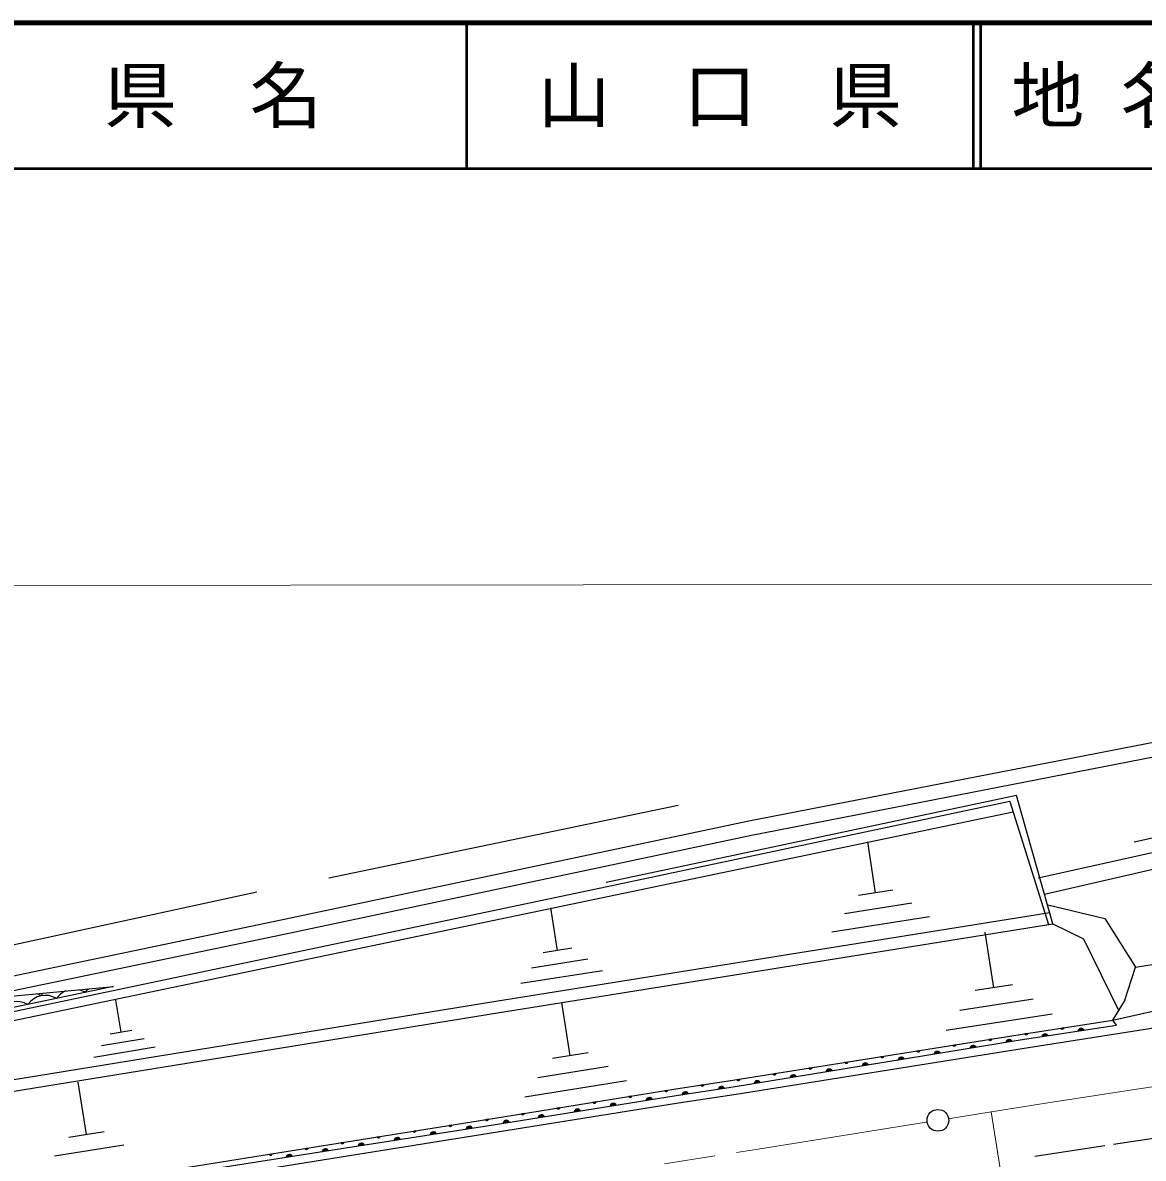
# Model space of a CAD drawing. Units: millimetres, scale not verified. Extents: x 40000 to 680000, y 20000 to 380000.
# Drawn here: x 302560 to 379426, y 302112 to 380000 of the extents above; entities that cross this region are included whole.
import ezdxf
from ezdxf.enums import TextEntityAlignment as Align

# ---------------------------------------------------------------- set-up
doc = ezdxf.new("R2010")
doc.units = ezdxf.units.MM
doc.header["$LTSCALE"] = 1000
doc.linetypes.add('CHAIN', pattern=[18.5, 12, -1.5, 3.5, -1.5])
for name, color, linetype, lineweight in [('M-BGD', 7, 'Continuous', 25), ('M-BGD-HTXT', 7, 'Continuous', 13), ('M-BMK', 2, 'CHAIN', 13), ('M-BMK-HTXT', 7, 'Continuous', 13), ('M-OTRS', 6, 'Continuous', 25), ('M-TTL', 2, 'Continuous', 140), ('M-TTL-LINE', 7, 'Continuous', 50)]:
    doc.layers.add(name, color=color, linetype=linetype, lineweight=lineweight)
doc.layers.add('M-TTL-TXT', color=7, linetype='Continuous')
doc.styles.add('ＭＳ ゴシック', font='')
doc.styles.get('ＭＳ ゴシック').set_extended_font_data('MS Gothic')

msp = doc.modelspace()

# ---------------------------------------------------------------- linework, layer by layer
at = {"layer": 'M-BGD'}
for p, q in [((352362, 325263), (383186, 331261)), ((352562, 324283), (383361, 330276)), ((370739, 326994), (342580, 321021)), ((370272, 326588), (342642, 320727)), ((370272, 326588), (372927, 318157)), ((373226, 318204), (370739, 326994)), ((295021, 310124), (370498, 325870)), ((323548, 321348), (347527, 326338)), ((320180, 318441), (352362, 325263)), ((389310, 325127), (372219, 321332)), ((384923, 325184), (378811, 323791)), ((320386, 317463), (352562, 324283)), ((372659, 320226), (390665, 324402)), ((361068, 320325), (360521, 323819)), ((289104, 313999), (318623, 320377)), ((342642, 320727), (291340, 309944)), ((362244, 320509), (359892, 320141)), ((358932, 318907), (363551, 319630)), ((372870, 319501), (376794, 318558)), ((335007, 312887), (373006, 318979)), ((339245, 316364), (338787, 319293)), ((364752, 318665), (358067, 317619)), ((294503, 313090), (320180, 318441)), ((335134, 312098), (373226, 318204)), ((373226, 318204), (375321, 317157)), ((376794, 318558), (378897, 315222)), ((297257, 312642), (320386, 317463)), ((369178, 313809), (368588, 317612)), ((375321, 317157), (377756, 312229)), ((340230, 316518), (338259, 316210)), ((378897, 315222), (385026, 316230)), ((337455, 315176), (341326, 315781)), ((342333, 314972), (336729, 314096)), ((378134, 312893), (378897, 315222)), ((308797, 313896), (291141, 310178)), ((301759, 313241), (308797, 313896)), ((370458, 314008), (367898, 313611)), ((295344, 306445), (335007, 312887)), ((309309, 310760), (308939, 312965)), ((340119, 309143), (339533, 312788)), ((366852, 312269), (371879, 313049)), ((377348, 311585), (378134, 312893)), ((377348, 311585), (381568, 312543)), ((295472, 305655), (335134, 312098)), ((373185, 311997), (365909, 310868)), ((370988, 310607), (377348, 311585)), ((377593, 311241), (377338, 311586)), ((310051, 310884), (308566, 310635)), ((370991, 310227), (377593, 311241)), ((371113, 309635), (380294, 311074)), ((373968, 311052), (373780, 311024)), ((373787, 311012), (373965, 311039)), ((373959, 311026), (373797, 311001)), ((373808, 310990), (373952, 311012)), ((373942, 310998), (373822, 310979)), ((373847, 310971), (373921, 310982)), ((374973, 310864), (375349, 310922)), ((375335, 310945), (374980, 310890)), ((374991, 310917), (375316, 310967)), ((375294, 310989), (375007, 310945)), ((375026, 310973), (375266, 311010)), ((375215, 311028), (375068, 311005)), ((307968, 309849), (310884, 310337)), ((351273, 307461), (370988, 310607)), ((351291, 307007), (370991, 310227)), ((369026, 310281), (368838, 310251)), ((368845, 310240), (369023, 310268)), ((369017, 310255), (368855, 310229)), ((368866, 310218), (369010, 310241)), ((369000, 310226), (368880, 310207)), ((368905, 310199), (368979, 310210)), ((370033, 310096), (370408, 310157)), ((370394, 310180), (370038, 310122)), ((370049, 310149), (370374, 310202)), ((370352, 310224), (370065, 310177)), ((370084, 310205), (370323, 310245)), ((370273, 310262), (370126, 310238)), ((371497, 310673), (371309, 310644)), ((371316, 310632), (371494, 310660)), ((371489, 310646), (371326, 310621)), ((371337, 310610), (371481, 310632)), ((371471, 310618), (371351, 310600)), ((371376, 310591), (371450, 310602)), ((372502, 310484), (372878, 310542)), ((372864, 310565), (372508, 310511)), ((372519, 310538), (372845, 310588)), ((372823, 310609), (372535, 310565)), ((372555, 310594), (372795, 310630)), ((372744, 310648), (372597, 310625)), ((311649, 309734), (307429, 309028)), ((341346, 309340), (338892, 308945)), ((351497, 306520), (371113, 309635)), ((364088, 309493), (363901, 309463)), ((363908, 309452), (364085, 309480)), ((364080, 309467), (363918, 309441)), ((363928, 309430), (364072, 309453)), ((364062, 309439), (363943, 309420)), ((363968, 309411), (364041, 309423)), ((365098, 309289), (365473, 309350)), ((365459, 309373), (365104, 309315)), ((365115, 309342), (365439, 309395)), ((365418, 309417), (365130, 309370)), ((365150, 309399), (365389, 309438)), ((365338, 309455), (365191, 309431)), ((366557, 309887), (366370, 309857)), ((366376, 309846), (366554, 309874)), ((366549, 309861), (366386, 309835)), ((366397, 309824), (366541, 309847)), ((366531, 309833), (366411, 309813)), ((366437, 309805), (366510, 309817)), ((367565, 309692), (367940, 309754)), ((367926, 309777), (367571, 309719)), ((367582, 309746), (367907, 309799)), ((367885, 309821), (367598, 309774)), ((367617, 309802), (367856, 309841)), ((367806, 309858), (367659, 309834)), ((359151, 308706), (358963, 308676)), ((358970, 308664), (359148, 308692)), ((359142, 308679), (358980, 308653)), ((358991, 308642), (359135, 308665)), ((359125, 308651), (359005, 308632)), ((359030, 308623), (359104, 308635)), ((360164, 308482), (360539, 308544)), ((360525, 308567), (360169, 308509)), ((360180, 308536), (360505, 308589)), ((360483, 308611), (360196, 308564)), ((360215, 308592), (360454, 308631)), ((360404, 308648), (360257, 308624)), ((361620, 309099), (361432, 309070)), ((361439, 309058), (361617, 309086)), ((361611, 309073), (361449, 309047)), ((361460, 309036), (361603, 309059)), ((361593, 309045), (361474, 309026)), ((361499, 309017), (361573, 309029)), ((362631, 308886), (363006, 308947)), ((362992, 308970), (362637, 308912)), ((362647, 308939), (362972, 308992)), ((362950, 309014), (362663, 308967)), ((362683, 308996), (362922, 309035)), ((362871, 309052), (362724, 309028)), ((337895, 307653), (342715, 308427)), ((354213, 307918), (354026, 307888)), ((354033, 307876), (354210, 307905)), ((354205, 307891), (354042, 307865)), ((354053, 307854), (354197, 307877)), ((354187, 307863), (354068, 307844)), ((354093, 307835), (354166, 307847)), ((355229, 307676), (355604, 307737)), ((355590, 307760), (355235, 307702)), ((355246, 307729), (355570, 307782)), ((355549, 307804), (355261, 307757)), ((355281, 307786), (355520, 307825)), ((355469, 307842), (355322, 307818)), ((356682, 308312), (356494, 308282)), ((356501, 308270), (356679, 308299)), ((356674, 308285), (356511, 308259)), ((356522, 308248), (356666, 308271)), ((356656, 308257), (356536, 308238)), ((356562, 308229), (356635, 308241)), ((357696, 308079), (358071, 308140)), ((358057, 308163), (357702, 308105)), ((357713, 308132), (358038, 308185)), ((358016, 308207), (357729, 308160)), ((357748, 308189), (357987, 308228)), ((357937, 308245), (357790, 308221)), ((306939, 303740), (306361, 307333)), ((343973, 307425), (336998, 306304)), ((347372, 306875), (351273, 307461)), ((347382, 306420), (351291, 307007)), ((349277, 307149), (349089, 307120)), ((349096, 307109), (349274, 307135)), ((349268, 307122), (349106, 307098)), ((349116, 307087), (349260, 307108)), ((349250, 307094), (349131, 307076)), ((349156, 307067), (349229, 307078)), ((350293, 306882), (350669, 306939)), ((350655, 306962), (350299, 306908)), ((350310, 306935), (350635, 306984)), ((350614, 307006), (350326, 306963)), ((350346, 306991), (350586, 307027)), ((350535, 307045), (350388, 307023)), ((351745, 307524), (351557, 307494)), ((351564, 307482), (351742, 307511)), ((351736, 307497), (351574, 307471)), ((351585, 307460), (351728, 307483)), ((351718, 307469), (351599, 307450)), ((351624, 307441), (351698, 307453)), ((352762, 307272), (353137, 307334)), ((353123, 307357), (352768, 307299)), ((352778, 307326), (353103, 307379)), ((353081, 307401), (352794, 307354)), ((352814, 307382), (353053, 307421)), ((353002, 307438), (352855, 307414)), ((335510, 304961), (347372, 306875)), ((335556, 304529), (347382, 306420)), ((344333, 306372), (344145, 306342)), ((344152, 306330), (344330, 306359)), ((344325, 306345), (344162, 306319)), ((344173, 306308), (344317, 306331)), ((344307, 306317), (344187, 306298)), ((344213, 306289), (344286, 306301)), ((345351, 306121), (345726, 306181)), ((345712, 306204), (345357, 306147)), ((345368, 306174), (345693, 306226)), ((345671, 306248), (345384, 306202)), ((345403, 306230), (345642, 306269)), ((345592, 306286), (345445, 306262)), ((346801, 306770), (346613, 306740)), ((346620, 306728), (346798, 306757)), ((346793, 306743), (346630, 306717)), ((346641, 306706), (346785, 306729)), ((346775, 306715), (346655, 306696)), ((346681, 306687), (346754, 306699)), ((347551, 305916), (351497, 306520)), ((347820, 306511), (348196, 306568)), ((348183, 306591), (347827, 306538)), ((347838, 306564), (348163, 306613)), ((348142, 306635), (347854, 306592)), ((347874, 306620), (348113, 306656)), ((348063, 306674), (347916, 306652)), ((335691, 304009), (347551, 305916)), ((339397, 305576), (339209, 305545)), ((339216, 305534), (339394, 305563)), ((339388, 305549), (339226, 305523)), ((339237, 305512), (339380, 305535)), ((339371, 305521), (339251, 305502)), ((339276, 305493), (339350, 305505)), ((340414, 305331), (340789, 305391)), ((340775, 305414), (340420, 305357)), ((340430, 305384), (340755, 305436)), ((340734, 305458), (340446, 305412)), ((340466, 305441), (340705, 305479)), ((340655, 305496), (340508, 305473)), ((341865, 305974), (341677, 305944)), ((341684, 305932), (341862, 305961)), ((341856, 305947), (341694, 305921)), ((341705, 305910), (341849, 305933)), ((341839, 305919), (341719, 305900)), ((341744, 305891), (341818, 305903)), ((342882, 305726), (343258, 305786)), ((343244, 305809), (342888, 305752)), ((342899, 305779), (343224, 305831)), ((343202, 305853), (342915, 305807)), ((342935, 305836), (343174, 305874)), ((343123, 305891), (342976, 305868)), ((323627, 303054), (335510, 304961)), ((334491, 304785), (334304, 304755)), ((334311, 304744), (334488, 304772)), ((334483, 304759), (334321, 304732)), ((334331, 304722), (334475, 304745)), ((334465, 304730), (334346, 304711)), ((334371, 304703), (334444, 304714)), ((335538, 304551), (335913, 304611)), ((335899, 304634), (335543, 304577)), ((335554, 304605), (335879, 304656)), ((335858, 304678), (335570, 304632)), ((335590, 304661), (335829, 304699)), ((335779, 304716), (335631, 304693)), ((336959, 305183), (336772, 305152)), ((336779, 305141), (336956, 305169)), ((336951, 305156), (336788, 305130)), ((336799, 305119), (336943, 305142)), ((336933, 305128), (336814, 305108)), ((336839, 305100), (336912, 305112)), ((337945, 304936), (338320, 304996)), ((338306, 305019), (337951, 304963)), ((337962, 304990), (338287, 305042)), ((338265, 305063), (337978, 305017)), ((337997, 305046), (338236, 305084)), ((338186, 305101), (338039, 305078)), ((308148, 303934), (305729, 303545)), ((323684, 302661), (335556, 304529)), ((323832, 302117), (335691, 304009)), ((329524, 303988), (329336, 303958)), ((329343, 303946), (329521, 303975)), ((329516, 303961), (329353, 303935)), ((329364, 303924), (329508, 303947)), ((329498, 303933), (329378, 303914)), ((329404, 303905), (329477, 303917)), ((330537, 303765), (330913, 303824)), ((330899, 303847), (330543, 303791)), ((330554, 303818), (330879, 303869)), ((330857, 303891), (330570, 303846)), ((330590, 303874), (330829, 303912)), ((330779, 303929), (330631, 303906)), ((331992, 304384), (331805, 304354)), ((331812, 304342), (331989, 304371)), ((331984, 304357), (331822, 304331)), ((331832, 304320), (331976, 304343)), ((331966, 304329), (331847, 304310)), ((331872, 304301), (331945, 304313)), ((333007, 304153), (333382, 304212)), ((333369, 304235), (333013, 304179)), ((333024, 304206), (333349, 304258)), ((333327, 304280), (333040, 304234)), ((333060, 304263), (333299, 304300)), ((333248, 304318), (333101, 304295)), ((382173, 303778), (377388, 303062)), ((304747, 302270), (309498, 303034)), ((311632, 301128), (323627, 303054)), ((324587, 303195), (324400, 303165)), ((324407, 303153), (324584, 303182)), ((324579, 303168), (324416, 303142)), ((324427, 303131), (324571, 303155)), ((324561, 303140), (324442, 303121)), ((324467, 303113), (324540, 303124)), ((325598, 302988), (325973, 303047)), ((325960, 303070), (325604, 303014)), ((325615, 303041), (325940, 303092)), ((325918, 303114), (325631, 303069)), ((325651, 303097), (325890, 303135)), ((325839, 303152), (325692, 303129)), ((327056, 303591), (326868, 303561)), ((326875, 303550), (327053, 303578)), ((327047, 303565), (326885, 303539)), ((326896, 303528), (327039, 303551)), ((327030, 303537), (326910, 303517)), ((326935, 303509), (327009, 303521)), ((328068, 303376), (328443, 303435)), ((328429, 303458), (328074, 303403)), ((328084, 303430), (328409, 303481)), ((328388, 303503), (328100, 303457)), ((328120, 303486), (328359, 303523)), ((328309, 303541), (328162, 303518)), ((311617, 300767), (323684, 302661)), ((319650, 302402), (319463, 302372)), ((319470, 302361), (319648, 302389)), ((319642, 302376), (319480, 302350)), ((319491, 302339), (319634, 302362)), ((319624, 302348), (319505, 302328)), ((319530, 302320), (319604, 302332)), ((320659, 302212), (321034, 302271)), ((321020, 302294), (320665, 302238)), ((320676, 302265), (321001, 302316)), ((320979, 302338), (320691, 302293)), ((320711, 302321), (320950, 302359)), ((320900, 302376), (320753, 302353)), ((322119, 302799), (321931, 302769)), ((321938, 302757), (322116, 302786)), ((322110, 302772), (321948, 302746)), ((321959, 302735), (322103, 302758)), ((322093, 302744), (321973, 302725)), ((321998, 302716), (322072, 302728)), ((323128, 302600), (323504, 302658)), ((323490, 302682), (323134, 302626)), ((323145, 302653), (323470, 302704)), ((323449, 302726), (323161, 302681)), ((323181, 302709), (323420, 302747)), ((323370, 302764), (323223, 302741)), ((376783, 302973), (371995, 302233)), ((311689, 300180), (323832, 302117))]:
    msp.add_line(p, q, dxfattribs=at)
for points in [[(373971, 311066), (373967, 311042), (373958, 311021), (373942, 310996), (373922, 310981), (373900, 310970), (373870, 310965), (373845, 310969), (373822, 310977), (373799, 310996), (373784, 311014), (373773, 311035)], [(374967, 310838), (374976, 310886), (374993, 310928), (375025, 310977), (375065, 311007), (375109, 311029), (375170, 311039), (375219, 311031), (375266, 311014), (375311, 310976), (375341, 310942), (375363, 310898)], [(369029, 310294), (369025, 310270), (369016, 310249), (369001, 310225), (368981, 310209), (368959, 310198), (368928, 310193), (368904, 310197), (368880, 310205), (368857, 310224), (368842, 310241), (368831, 310263)], [(370027, 310069), (370035, 310117), (370051, 310160), (370083, 310209), (370122, 310240), (370166, 310262), (370228, 310272), (370276, 310265), (370324, 310249), (370369, 310212), (370399, 310177), (370421, 310134)], [(371500, 310686), (371496, 310662), (371487, 310641), (371471, 310616), (371451, 310601), (371429, 310590), (371399, 310585), (371374, 310589), (371351, 310598), (371328, 310616), (371313, 310634), (371302, 310655)], [(372496, 310458), (372505, 310506), (372522, 310548), (372554, 310597), (372594, 310628), (372638, 310650), (372699, 310659), (372748, 310652), (372795, 310634), (372840, 310597), (372870, 310562), (372892, 310519)], [(364091, 309507), (364087, 309483), (364079, 309461), (364063, 309437), (364043, 309421), (364021, 309410), (363991, 309405), (363966, 309409), (363943, 309417), (363920, 309436), (363905, 309453), (363894, 309475)], [(365092, 309263), (365101, 309311), (365117, 309353), (365148, 309403), (365188, 309433), (365232, 309456), (365293, 309466), (365342, 309459), (365389, 309442), (365435, 309405), (365465, 309370), (365487, 309327)], [(366560, 309900), (366556, 309876), (366548, 309855), (366532, 309831), (366512, 309815), (366490, 309804), (366459, 309799), (366435, 309803), (366411, 309811), (366389, 309830), (366374, 309847), (366363, 309869)], [(367559, 309666), (367568, 309714), (367584, 309756), (367616, 309806), (367655, 309837), (367699, 309859), (367760, 309869), (367809, 309862), (367856, 309845), (367902, 309808), (367932, 309774), (367954, 309731)], [(359154, 308719), (359150, 308695), (359141, 308674), (359125, 308649), (359106, 308634), (359084, 308622), (359053, 308618), (359029, 308621), (359005, 308630), (358982, 308648), (358967, 308666), (358956, 308687)], [(360158, 308456), (360166, 308504), (360182, 308546), (360214, 308596), (360253, 308627), (360297, 308649), (360359, 308659), (360407, 308652), (360455, 308635), (360500, 308598), (360530, 308564), (360552, 308521)], [(361623, 309113), (361618, 309089), (361610, 309068), (361594, 309043), (361574, 309027), (361552, 309016), (361522, 309011), (361497, 309015), (361474, 309024), (361451, 309042), (361436, 309060), (361425, 309081)], [(362625, 308859), (362633, 308907), (362650, 308950), (362681, 308999), (362721, 309030), (362765, 309052), (362826, 309062), (362875, 309055), (362922, 309039), (362967, 309002), (362997, 308967), (363020, 308924)], [(354216, 307931), (354212, 307907), (354204, 307886), (354188, 307861), (354168, 307846), (354146, 307835), (354115, 307830), (354091, 307833), (354067, 307842), (354045, 307861), (354030, 307878), (354019, 307899)], [(355223, 307649), (355232, 307697), (355248, 307740), (355279, 307789), (355319, 307820), (355363, 307842), (355424, 307852), (355473, 307845), (355520, 307829), (355566, 307792), (355596, 307757), (355618, 307714)], [(356685, 308325), (356681, 308301), (356672, 308280), (356657, 308255), (356637, 308240), (356615, 308229), (356584, 308224), (356560, 308227), (356536, 308236), (356514, 308254), (356499, 308272), (356488, 308293)], [(357691, 308053), (357699, 308101), (357715, 308143), (357747, 308193), (357786, 308223), (357830, 308246), (357891, 308256), (357940, 308249), (357987, 308232), (358033, 308195), (358063, 308160), (358085, 308117)], [(349280, 307162), (349276, 307138), (349267, 307117), (349251, 307092), (349231, 307077), (349209, 307066), (349178, 307061), (349154, 307065), (349130, 307074), (349108, 307093), (349093, 307110), (349082, 307132)], [(350287, 306856), (350296, 306904), (350313, 306946), (350345, 306995), (350385, 307025), (350429, 307047), (350490, 307056), (350539, 307049), (350586, 307031), (350631, 306994), (350661, 306959), (350682, 306915)], [(351748, 307537), (351743, 307513), (351735, 307492), (351719, 307467), (351699, 307452), (351677, 307441), (351647, 307436), (351622, 307440), (351599, 307448), (351576, 307467), (351561, 307484), (351550, 307505)], [(352756, 307246), (352764, 307294), (352781, 307336), (352812, 307386), (352852, 307417), (352896, 307439), (352957, 307449), (353006, 307442), (353053, 307425), (353099, 307388), (353129, 307354), (353151, 307311)], [(344336, 306385), (344332, 306361), (344323, 306340), (344308, 306315), (344288, 306300), (344266, 306289), (344235, 306284), (344211, 306287), (344187, 306296), (344164, 306314), (344150, 306332), (344138, 306353)], [(345345, 306094), (345354, 306142), (345370, 306185), (345402, 306234), (345441, 306265), (345485, 306287), (345547, 306297), (345595, 306289), (345643, 306273), (345688, 306235), (345718, 306201), (345740, 306158)], [(346804, 306783), (346800, 306759), (346791, 306738), (346776, 306713), (346756, 306698), (346734, 306687), (346703, 306682), (346679, 306686), (346655, 306694), (346633, 306712), (346618, 306730), (346607, 306751)], [(347814, 306485), (347823, 306533), (347840, 306575), (347872, 306624), (347912, 306655), (347956, 306676), (348018, 306686), (348066, 306678), (348114, 306660), (348159, 306623), (348188, 306588), (348210, 306544)], [(339400, 305589), (339395, 305565), (339387, 305544), (339371, 305519), (339352, 305504), (339330, 305492), (339299, 305487), (339275, 305491), (339251, 305500), (339228, 305518), (339213, 305535), (339202, 305557)], [(340408, 305305), (340416, 305353), (340433, 305395), (340464, 305445), (340504, 305475), (340548, 305497), (340609, 305507), (340658, 305500), (340705, 305483), (340751, 305446), (340781, 305411), (340803, 305368)], [(341868, 305987), (341864, 305963), (341855, 305942), (341840, 305917), (341820, 305902), (341798, 305891), (341767, 305886), (341743, 305889), (341719, 305898), (341696, 305916), (341681, 305934), (341670, 305955)], [(342876, 305700), (342885, 305748), (342902, 305790), (342933, 305839), (342973, 305870), (343017, 305892), (343078, 305902), (343127, 305895), (343174, 305878), (343219, 305841), (343249, 305806), (343271, 305763)], [(334494, 304798), (334490, 304774), (334482, 304753), (334466, 304728), (334446, 304713), (334424, 304702), (334394, 304697), (334369, 304701), (334346, 304709), (334323, 304728), (334308, 304745), (334297, 304767)], [(335532, 304525), (335540, 304573), (335557, 304615), (335588, 304665), (335628, 304695), (335672, 304718), (335733, 304727), (335782, 304720), (335829, 304703), (335875, 304666), (335905, 304631), (335927, 304588)], [(336962, 305196), (336958, 305172), (336950, 305151), (336934, 305126), (336914, 305110), (336892, 305099), (336861, 305094), (336837, 305098), (336813, 305106), (336791, 305125), (336776, 305142), (336765, 305164)], [(337939, 304910), (337948, 304958), (337964, 305000), (337996, 305050), (338035, 305080), (338079, 305103), (338141, 305112), (338189, 305105), (338237, 305088), (338282, 305051), (338312, 305016), (338334, 304973)], [(329527, 304001), (329523, 303977), (329514, 303956), (329499, 303931), (329479, 303916), (329457, 303905), (329426, 303900), (329402, 303903), (329378, 303912), (329355, 303930), (329341, 303948), (329329, 303969)], [(330531, 303738), (330540, 303786), (330557, 303828), (330588, 303878), (330628, 303909), (330672, 303931), (330733, 303940), (330782, 303933), (330829, 303916), (330875, 303878), (330904, 303844), (330926, 303801)], [(331995, 304397), (331991, 304373), (331983, 304352), (331967, 304327), (331947, 304312), (331925, 304301), (331895, 304296), (331870, 304300), (331847, 304308), (331824, 304327), (331809, 304344), (331798, 304365)], [(333001, 304127), (333010, 304175), (333026, 304217), (333058, 304267), (333098, 304297), (333142, 304319), (333203, 304329), (333252, 304321), (333299, 304304), (333344, 304267), (333374, 304232), (333396, 304189)], [(324590, 303208), (324586, 303184), (324578, 303163), (324562, 303138), (324542, 303123), (324520, 303112), (324489, 303107), (324465, 303111), (324441, 303119), (324419, 303138), (324404, 303155), (324393, 303177)], [(325592, 302962), (325601, 303009), (325617, 303052), (325649, 303101), (325689, 303132), (325733, 303154), (325794, 303163), (325843, 303156), (325890, 303139), (325935, 303102), (325965, 303067), (325987, 303024)], [(327059, 303605), (327054, 303581), (327046, 303560), (327030, 303535), (327010, 303519), (326988, 303508), (326958, 303503), (326933, 303507), (326910, 303515), (326887, 303534), (326872, 303551), (326861, 303573)], [(328062, 303350), (328070, 303398), (328087, 303440), (328119, 303490), (328158, 303520), (328202, 303542), (328264, 303552), (328312, 303544), (328360, 303527), (328405, 303490), (328435, 303455), (328457, 303412)], [(319653, 302416), (319649, 302392), (319641, 302371), (319625, 302346), (319605, 302330), (319583, 302319), (319553, 302314), (319528, 302318), (319505, 302326), (319482, 302345), (319467, 302362), (319456, 302384)], [(320653, 302185), (320661, 302233), (320678, 302275), (320710, 302325), (320749, 302356), (320793, 302378), (320855, 302387), (320903, 302380), (320951, 302363), (320996, 302325), (321026, 302291), (321048, 302248)], [(322122, 302812), (322118, 302788), (322109, 302767), (322094, 302742), (322074, 302727), (322052, 302716), (322021, 302711), (321997, 302714), (321973, 302723), (321950, 302741), (321935, 302759), (321924, 302780)], [(323122, 302573), (323131, 302621), (323148, 302663), (323179, 302713), (323219, 302743), (323263, 302765), (323324, 302775), (323373, 302768), (323420, 302751), (323466, 302713), (323496, 302678), (323517, 302635)]]:
    msp.add_lwpolyline(points, close=True, dxfattribs=at)
for centre, start, end in [((304110, 311833), 58.30725, 145.47592), ((303046, 312018), 58.30725, 72.17011), ((305008, 312431), 135.71002, 145.47592), ((306071, 312246), 112.28363, 145.47592), ((306071, 312246), 58.30725, 78.3469), ((308033, 312659), 132.32328, 145.47592), ((302148, 311420), 58.30725, 145.47592)]:
    msp.add_arc(centre, 1454, start, end, dxfattribs=at)
at = {"layer": 'M-BGD-HTXT'}
msp.add_line((100622, 341237), (473420, 341559), dxfattribs=at)
at = {"layer": 'M-BMK'}
for p, q in [((352997, 302749), (364531, 304587)), ((366036, 304827), (368993, 305298)), ((333247, 299601), (352997, 302749))]:
    msp.add_line(p, q, dxfattribs=at)
for points in [[(372748, 305896), (378814, 306838), (385085, 307750), (388814, 308245), (392549, 308697)], [(368993, 305298), (370870, 305597), (372748, 305896)]]:
    msp.add_lwpolyline(points, dxfattribs=at)
at = {"layer": 'M-BMK-HTXT'}
msp.add_line((368993, 305298), (372928, 280610), dxfattribs=at)
at = {"layer": 'M-OTRS'}
msp.add_circle((365342, 304716), 746, dxfattribs=at)
at = {"layer": 'M-TTL'}
msp.add_line((680000, 380000), (40000, 380000), dxfattribs=at)
at = {"layer": 'M-TTL-LINE'}
for p, q in [((333000, 380000), (333000, 370000)), ((367750, 380000), (367750, 370000)), ((368250, 380000), (368250, 370000)), ((40000, 370000), (680000, 370000))]:
    msp.add_line(p, q, dxfattribs=at)

# ---------------------------------------------------------------- texts
at = {"layer": 'M-TTL-TXT', "style": 'ＭＳ ゴシック'}
for s, p in [('県\u3000名', (315625, 375000)), ('山\u3000口\u3000県', (350375, 375000))]:
    msp.add_text(s, height=3666, dxfattribs=at).set_placement(p, align=Align.MIDDLE_CENTER)
msp.add_text('地 名', height=3666, dxfattribs=at).set_placement((370380, 375000), align=Align.MIDDLE_LEFT)

doc.saveas('drawing.dxf')
